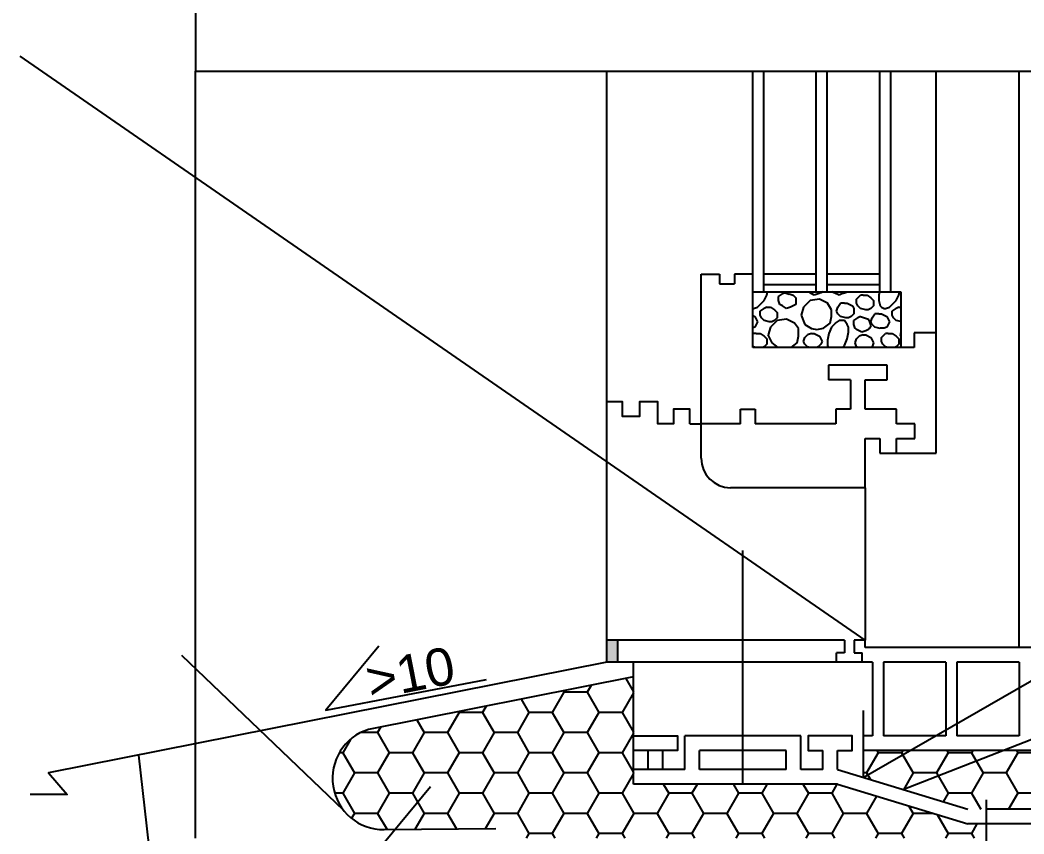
# Model space of a CAD drawing. Header units: millimetres. Extents: x -229914 to 856942, y -268655 to 87212.
# Drawn here: x 399859 to 406556, y -113067 to -107640 of the extents above; entities that cross this region are included whole.
import ezdxf

# ---------------------------------------------------------------- set-up
doc = ezdxf.new("R2010")
doc.units = ezdxf.units.MM
doc.styles.get("Standard").update_dxf_attribs({"font": 'arial.ttf'})

msp = doc.modelspace()

# ---------------------------------------------------------------- hatches: boundary and pattern name
at = {"lineweight": 25}
h = msp.add_hatch(dxfattribs=at)
h.set_pattern_fill('FILTBD', color=256, scale=8.624357, angle=540, style=0, pattern_type=2)
h.set_pattern_definition([(188.1301, (423468.1, -100826.76), (-5284.7631, -880.7933), [62.282, -6165.872]), (225, (423406.44, -100835.57), (-3e-13, -880.794), [62.282, -1183.35]), (251.5651, (423362.4, -100879.6), (0.001, -880.7937), [55.707, -2729.61]), (296.565, (423344.8, -100932.46), (880.795, -880.793), [59.085, -1910.43]), (321.3402, (423371.2, -100985.3), (3523.1758, -2642.3808), [56.398, -5583.434]), (345.9638, (423415.25, -101020.54), (880.7944, 0.0009), [36.316, -3595.29]), (11.3099, (423450.48, -101029.34), (3523.1762, 880.7918), [44.912, -4446.273]), (38.6598, (423494.52, -101020.54), (880.794, 880.794), [56.398, -5583.434]), (78.6901, (423538.56, -100985.3), (-0.0003, 880.7941), [44.912, -4446.273]), (90, (423547.4, -100941.3), (-880.794, 880.794), [52.848, -827.946]), (126.8699, (423547.37, -100888.42), (-880.7939, 880.7938), [44.04, -4359.93]), (153.435, (423520.94, -100853.2), (-880.794, 0.0004), [59.085, -1910.43]), (153.435, (422860.35, -100721.07), (-880.794, 0.0004), [59.085, -1910.43]), (120.9638, (422886.77, -100765.1), (-1761.59, 2642.3799), [51.36, -5084.508]), (90, (422886.8, -100809.14), (-880.794, 880.794), [44.04, -836.754]), (78.6901, (422877.96, -100853.18), (-0.0003, 880.7941), [44.912, -4446.273]), (38.6598, (422833.92, -100888.42), (880.794, 880.794), [56.398, -5583.434]), (11.3099, (422789.88, -100897.22), (3523.1762, 880.7918), [44.912, -4446.273]), (188.1301, (422807.5, -100694.64), (-5284.7631, -880.7933), [62.282, -6165.872]), (345.9638, (422754.65, -100888.42), (880.7944, 0.0009), [36.316, -3595.29]), (329.0362, (422710.61, -100861.99), (1761.5876, -880.7951), [51.36, -5084.508]), (293.1986, (422684.19, -100800.34), (880.7937, -1761.5875), [67.08, -6640.847]), (251.5651, (422701.8, -100747.5), (0.001, -880.7937), [55.707, -2729.61]), (225, (422745.84, -100703.45), (-3e-13, -880.794), [62.282, -1183.35]), (153.435, (423168.62, -100465.63), (-880.794, 0.0004), [59.085, -1910.43]), (126.8699, (423195.05, -100500.87), (-880.7939, 880.7938), [44.04, -4359.93]), (90, (423195.05, -100544.9), (-880.794, 880.794), [44.04, -836.754]), (68.1986, (423177.43, -100588.95), (880.7938, 2642.3819), [47.433, -4695.788]), (45, (423142.2, -100624.2), (4e-13, 880.794), [49.826, -1195.805]), (21.8014, (423098.16, -100641.8), (1761.588, 880.7933), [47.433, -4695.788]), (188.1301, (423115.78, -100439.21), (-5284.7631, -880.7933), [62.282, -6165.872]), (348.6901, (423054.12, -100632.99), (880.7941, 0.0003), [44.912, -4446.273]), (315, (423018.9, -100597.75), (880.794, -3e-13), [49.826, -1195.805]), (296.565, (422992.47, -100544.9), (880.795, -880.793), [59.085, -1910.43]), (260.5377, (423001.27, -100492.06), (0.0003, -880.794), [53.577, -5304.084]), (219.8056, (423054.12, -100448.02), (-880.7936, -880.7946), [68.792, -6810.428]), (153.435, (423274.3, -100245.44), (-880.794, 0.0004), [59.085, -1910.43]), (126.8699, (423300.74, -100280.67), (-880.7939, 880.7938), [44.04, -4359.93]), (90, (423300.7, -100333.5), (-880.794, 880.794), [52.848, -827.946]), (78.6901, (423291.94, -100377.56), (-0.0003, 880.7941), [44.912, -4446.273]), (38.6598, (423247.9, -100412.79), (880.794, 880.794), [56.398, -5583.434]), (11.3099, (423203.86, -100421.6), (3523.1762, 880.7918), [44.912, -4446.273]), (188.1301, (423221.47, -100219.01), (-5284.7631, -880.7933), [62.282, -6165.872]), (345.9638, (423168.62, -100412.79), (880.7944, 0.0009), [36.316, -3595.29]), (321.3402, (423124.58, -100377.56), (3523.1758, -2642.3808), [56.398, -5583.434]), (288.4349, (423106.97, -100324.7), (880.7925, -1761.588), [55.707, -2729.61]), (260.5377, (423115.78, -100271.86), (0.0003, -880.794), [53.577, -5304.084]), (225, (423159.8, -100227.8), (-3e-13, -880.794), [62.282, -1183.35]), (225, (423336, -100994.1), (-3e-13, -880.794), [24.912, -1220.718]), (206.565, (423318.36, -101011.73), (-880.793, -880.795), [19.695, -1949.82]), (180, (423300.7, -101020.5), (-880.794, -880.794), [26.424, -854.37]), (161.5651, (423274.32, -101020.54), (-880.7937, -0.001), [27.853, -2757.462]), (135, (423247.9, -101011.7), (-880.794, 5e-13), [24.912, -1220.718]), (116.565, (423230.28, -100994.1), (-880.795, 880.793), [19.695, -1949.82]), (90, (423221.5, -100976.5), (-880.794, 880.794), [26.424, -854.37]), (45, (423221.5, -100950.1), (4e-13, 880.794), [37.37, -1208.26]), (360, (423265.5, -100923.65), (880.794, 880.794), [26.424, -854.37]), (326.3099, (423291.94, -100923.65), (1761.5874, -880.795), [31.758, -3143.99]), (315, (423318.36, -100941.26), (880.794, -3e-13), [24.912, -1220.718]), (270, (423336, -100958.9), (880.794, -880.794), [17.616, -863.178]), (270, (423336, -100976.5), (880.794, -880.794), [17.616, -863.178]), (180, (423265.5, -100923.65), (-880.794, -880.794), [17.616, -863.178]), (198.4349, (422710.6, -100448.02), (-1761.588, -880.7925), [27.853, -2757.462]), (296.565, (422763.46, -100465.63), (880.795, -880.793), [19.695, -1949.82]), (341.5651, (422737.04, -100456.83), (880.7937, 0.001), [27.853, -2757.462]), (341.5651, (422710.6, -100448.02), (880.7937, 0.001), [27.853, -2757.462]), (45, (422675.4, -100465.63), (4e-13, 880.794), [12.456, -1233.174]), (135, (422684.2, -100536.1), (-880.794, 5e-13), [12.456, -1233.174]), (153.435, (422719.4, -100553.7), (-880.794, 0.0004), [39.39, -1930.125]), (198.4349, (422745.84, -100544.9), (-1761.588, -880.7925), [27.853, -2757.462]), (206.565, (422763.46, -100536.1), (-880.793, -880.795), [19.695, -1949.82]), (225, (422772.27, -100527.3), (-3e-13, -880.794), [12.456, -1233.174]), (243.435, (422781.07, -100509.67), (-0.0004, -880.794), [19.695, -1949.82]), (288.4349, (422772.27, -100483.25), (880.7925, -1761.588), [27.853, -2757.462]), (296.565, (423159.8, -100967.7), (880.795, -880.793), [19.695, -1949.82]), (251.5651, (423168.62, -100985.3), (0.001, -880.7937), [27.853, -2757.462]), (225, (423159.8, -101011.7), (-3e-13, -880.794), [12.456, -1233.174]), (198.4349, (423151, -101020.54), (-1761.588, -880.7925), [27.853, -2757.462]), (206.565, (423124.6, -101029.34), (-880.793, -880.795), [19.695, -1949.82]), (153.435, (423106.97, -101038.15), (-880.794, 0.0004), [39.39, -1930.125]), (153.435, (423071.74, -101020.54), (-880.794, 0.0004), [19.695, -1949.82]), (108.4349, (423054.12, -101011.73), (-880.7925, 1761.588), [27.853, -2757.462]), (71.5651, (423045.3, -100985.3), (-0.001, 880.7937), [27.853, -2757.462]), (45, (423054.1, -100958.9), (4e-13, 880.794), [24.912, -1220.718]), (360, (423098.2, -100932.46), (880.794, 880.794), [17.616, -863.178]), (333.435, (423115.78, -100932.46), (880.794, -0.0004), [39.39, -1930.125]), (296.565, (423151, -100950.07), (880.795, -880.793), [19.695, -1949.82]), (198.4349, (423098.16, -100932.46), (-1761.588, -880.7925), [27.853, -2757.462]), (288.4349, (423142.2, -100844.38), (880.7925, -1761.588), [27.853, -2757.462]), (243.435, (423151, -100870.8), (-0.0004, -880.794), [19.695, -1949.82]), (225, (423142.2, -100888.4), (-3e-13, -880.794), [12.456, -1233.174]), (206.565, (423133.4, -100897.22), (-880.793, -880.795), [19.695, -1949.82]), (198.4349, (423115.78, -100906.03), (-1761.588, -880.7925), [27.853, -2757.462]), (153.435, (423089.35, -100914.84), (-880.794, 0.0004), [39.39, -1930.125]), (135, (423054.1, -100897.2), (-880.794, 5e-13), [12.456, -1233.174]), (108.4349, (423045.3, -100888.42), (-880.7925, 1761.588), [27.853, -2757.462]), (90, (423036.5, -100862), (-880.794, 880.794), [26.424, -854.37]), (33.6901, (423036.5, -100835.57), (880.793, 880.794), [31.758, -3143.99]), (341.5651, (423080.54, -100809.14), (880.7937, 0.001), [27.853, -2757.462]), (341.5651, (423106.97, -100817.95), (880.7937, 0.001), [27.853, -2757.462]), (296.565, (423133.4, -100826.76), (880.795, -880.793), [19.695, -1949.82]), (206.565, (423080.54, -100809.14), (-880.793, -880.795), [19.695, -1949.82]), (270, (423036.5, -100756.3), (880.794, -880.794), [17.616, -863.178]), (270, (423036.5, -100773.9), (880.794, -880.794), [17.616, -863.178]), (225, (423036.5, -100791.5), (-3e-13, -880.794), [24.912, -1220.718]), (206.565, (423018.9, -100809.14), (-880.793, -880.795), [19.695, -1949.82]), (180, (423001.3, -100817.95), (-880.794, -880.794), [17.616, -863.178]), (165.9638, (422983.66, -100817.95), (-880.7944, -0.0009), [36.316, -3595.29]), (135, (422948.4, -100809.14), (-880.794, 5e-13), [24.912, -1220.718]), (116.565, (422930.8, -100791.53), (-880.795, 880.793), [19.695, -1949.82]), (71.5651, (422922, -100773.9), (-0.001, 880.7937), [27.853, -2757.462]), (56.3099, (422930.8, -100747.5), (880.795, 1761.5874), [31.758, -3143.99]), (360, (422974.85, -100721.1), (880.794, 880.794), [17.616, -863.178]), (333.435, (422992.47, -100721.07), (880.794, -0.0004), [39.39, -1930.125]), (296.565, (423027.7, -100738.7), (880.795, -880.793), [19.695, -1949.82]), (180, (422974.85, -100721.1), (-880.794, -880.794), [26.424, -854.37]), (288.4349, (422992.47, -100597.75), (880.7925, -1761.588), [27.853, -2757.462]), (243.435, (423001.27, -100624.18), (-0.0004, -880.794), [19.695, -1949.82]), (225, (422992.47, -100641.8), (-3e-13, -880.794), [12.456, -1233.174]), (198.4349, (422983.66, -100650.6), (-1761.588, -880.7925), [27.853, -2757.462]), (206.565, (422957.23, -100659.4), (-880.793, -880.795), [19.695, -1949.82]), (153.435, (422939.6, -100668.2), (-880.794, 0.0004), [39.39, -1930.125]), (153.435, (422904.4, -100650.6), (-880.794, 0.0004), [19.695, -1949.82]), (116.565, (422886.77, -100641.8), (-880.795, 880.793), [19.695, -1949.82]), (75.9638, (422877.96, -100624.18), (-0.0009, 880.7944), [36.316, -3595.29]), (45, (422886.8, -100588.95), (4e-13, 880.794), [24.912, -1220.718]), (333.435, (422930.8, -100562.52), (880.794, -0.0004), [19.695, -1949.82]), (345.9638, (422948.43, -100571.33), (880.7944, 0.0009), [36.316, -3595.29]), (296.565, (422983.66, -100580.14), (880.795, -880.793), [19.695, -1949.82]), (198.4349, (422930.8, -100562.52), (-1761.588, -880.7925), [27.853, -2757.462]), (270, (422833.9, -100597.75), (880.794, -880.794), [26.424, -854.37]), (270, (422833.9, -100624.2), (880.794, -880.794), [17.616, -863.178]), (206.565, (422833.92, -100641.8), (-880.793, -880.795), [19.695, -1949.82]), (206.565, (422816.3, -100650.6), (-880.793, -880.795), [19.695, -1949.82]), (198.4349, (422798.7, -100659.4), (-1761.588, -880.7925), [27.853, -2757.462]), (146.3099, (422772.27, -100668.22), (-1761.5874, 880.795), [31.758, -3143.99]), (153.435, (422745.84, -100650.6), (-880.794, 0.0004), [19.695, -1949.82]), (116.565, (422728.23, -100641.8), (-880.795, 880.793), [19.695, -1949.82]), (90, (422719.4, -100624.2), (-880.794, 880.794), [35.23, -845.562]), (33.6901, (422719.42, -100588.95), (880.793, 880.794), [31.758, -3143.99]), (341.5651, (422763.46, -100562.52), (880.7937, 0.001), [27.853, -2757.462]), (341.5651, (422789.88, -100571.33), (880.7937, 0.001), [27.853, -2757.462]), (315, (422816.3, -100580.14), (880.794, -3e-13), [24.912, -1220.718]), (206.565, (422763.46, -100562.52), (-880.793, -880.795), [19.695, -1949.82]), (296.565, (422816.3, -100958.88), (880.795, -880.793), [19.695, -1949.82]), (243.435, (422825.1, -100976.5), (-0.0004, -880.794), [19.695, -1949.82]), (225, (422816.3, -100994.1), (-3e-13, -880.794), [24.912, -1220.718]), (206.565, (422798.7, -101011.73), (-880.793, -880.795), [19.695, -1949.82]), (180, (422781.1, -101020.5), (-880.794, -880.794), [17.616, -863.178]), (165.9638, (422763.46, -101020.54), (-880.7944, -0.0009), [36.316, -3595.29]), (135, (422728.2, -101011.7), (-880.794, 5e-13), [24.912, -1220.718]), (116.565, (422710.6, -100994.1), (-880.795, 880.793), [19.695, -1949.82]), (71.5651, (422701.8, -100976.5), (-0.001, 880.7937), [27.853, -2757.462]), (45, (422710.6, -100950.1), (4e-13, 880.794), [24.912, -1220.718]), (360, (422754.65, -100923.65), (880.794, 880.794), [17.616, -863.178]), (333.435, (422772.27, -100923.65), (880.794, -0.0004), [39.39, -1930.125]), (296.565, (422807.5, -100941.26), (880.795, -880.793), [19.695, -1949.82]), (198.4349, (422754.65, -100923.65), (-1761.588, -880.7925), [27.853, -2757.462]), (296.565, (423265.5, -100826.76), (880.795, -880.793), [19.695, -1949.82]), (243.435, (423274.3, -100844.38), (-0.0004, -880.794), [19.695, -1949.82]), (243.435, (423265.5, -100862), (-0.0004, -880.794), [19.695, -1949.82]), (206.565, (423256.7, -100879.6), (-880.793, -880.795), [19.695, -1949.82]), (180, (423239.1, -100888.4), (-880.794, -880.794), [26.424, -854.37]), (165.9638, (423212.66, -100888.42), (-880.7944, -0.0009), [36.316, -3595.29]), (135, (423177.43, -100879.6), (-880.794, 5e-13), [24.912, -1220.718]), (116.565, (423159.8, -100862), (-880.795, 880.793), [19.695, -1949.82]), (71.5651, (423151, -100844.38), (-0.001, 880.7937), [27.853, -2757.462]), (56.3099, (423159.82, -100817.95), (880.795, 1761.5874), [31.758, -3143.99]), (360, (423203.86, -100791.5), (880.794, 880.794), [17.616, -863.178]), (333.435, (423221.47, -100791.53), (880.794, -0.0004), [39.39, -1930.125]), (296.565, (423256.7, -100809.14), (880.795, -880.793), [19.695, -1949.82]), (180, (423203.86, -100791.5), (-880.794, -880.794), [26.424, -854.37]), (270, (423168.6, -100703.45), (880.794, -880.794), [17.616, -863.178]), (270, (423168.6, -100721.1), (880.794, -880.794), [17.616, -863.178]), (225, (423168.6, -100738.7), (-3e-13, -880.794), [24.912, -1220.718]), (206.565, (423151, -100756.3), (-880.793, -880.795), [19.695, -1949.82]), (180, (423133.4, -100765.1), (-880.794, -880.794), [17.616, -863.178]), (165.9638, (423115.78, -100765.1), (-880.7944, -0.0009), [36.316, -3595.29]), (135, (423080.54, -100756.3), (-880.794, 5e-13), [24.912, -1220.718]), (116.565, (423062.93, -100738.7), (-880.795, 880.793), [19.695, -1949.82]), (90, (423054.1, -100721.1), (-880.794, 880.794), [26.424, -854.37]), (45, (423054.1, -100694.64), (4e-13, 880.794), [37.37, -1208.26]), (360, (423098.2, -100668.2), (880.794, 880.794), [26.424, -854.37]), (326.3099, (423124.58, -100668.22), (1761.5874, -880.795), [31.758, -3143.99]), (315, (423151, -100685.83), (880.794, -3e-13), [24.912, -1220.718]), (180, (423098.2, -100668.2), (-880.794, -880.794), [17.616, -863.178]), (270, (423406.4, -100782.7), (880.794, -880.794), [17.616, -863.178]), (270, (423406.4, -100800.3), (880.794, -880.794), [17.616, -863.178]), (225, (423406.44, -100817.95), (-3e-13, -880.794), [24.912, -1220.718]), (206.565, (423388.82, -100835.57), (-880.793, -880.795), [19.695, -1949.82]), (180, (423371.2, -100844.4), (-880.794, -880.794), [17.616, -863.178]), (165.9638, (423353.6, -100844.38), (-880.7944, -0.0009), [36.316, -3595.29]), (135, (423318.36, -100835.57), (-880.794, 5e-13), [24.912, -1220.718]), (116.565, (423300.74, -100817.95), (-880.795, 880.793), [19.695, -1949.82]), (90, (423291.9, -100800.3), (-880.794, 880.794), [26.424, -854.37]), (33.6901, (423291.94, -100773.91), (880.793, 880.794), [31.758, -3143.99]), (360, (423336, -100747.5), (880.794, 880.794), [26.424, -854.37]), (326.3099, (423362.4, -100747.5), (1761.5874, -880.795), [31.758, -3143.99]), (315, (423388.8, -100765.1), (880.794, -3e-13), [24.912, -1220.718]), (206.565, (423335.98, -100747.5), (-880.793, -880.795), [19.695, -1949.82]), (270, (423529.75, -100685.8), (880.794, -880.794), [26.424, -854.37]), (270, (423529.75, -100712.3), (880.794, -880.794), [17.616, -863.178]), (206.565, (423529.75, -100729.87), (-880.793, -880.795), [19.695, -1949.82]), (206.565, (423512.13, -100738.7), (-880.793, -880.795), [19.695, -1949.82]), (198.4349, (423494.52, -100747.5), (-1761.588, -880.7925), [27.853, -2757.462]), (146.3099, (423468.1, -100756.3), (-1761.5874, 880.795), [31.758, -3143.99]), (153.435, (423441.67, -100738.7), (-880.794, 0.0004), [19.695, -1949.82]), (108.4349, (423424.05, -100729.87), (-880.7925, 1761.588), [27.853, -2757.462]), (90, (423415.25, -100703.45), (-880.794, 880.794), [26.424, -854.37]), (33.6901, (423415.25, -100677.03), (880.793, 880.794), [31.758, -3143.99]), (341.5651, (423459.3, -100650.6), (880.7937, 0.001), [27.853, -2757.462]), (341.5651, (423485.7, -100659.4), (880.7937, 0.001), [27.853, -2757.462]), (315, (423512.13, -100668.2), (880.794, -3e-13), [24.912, -1220.718]), (206.565, (423459.3, -100650.6), (-880.793, -880.795), [19.695, -1949.82]), (270, (423503.3, -100562.5), (880.794, -880.794), [17.616, -863.178]), (270, (423503.3, -100580.1), (880.794, -880.794), [17.616, -863.178]), (225, (423503.3, -100597.75), (-3e-13, -880.794), [24.912, -1220.718]), (206.565, (423485.7, -100615.37), (-880.793, -880.795), [19.695, -1949.82]), (180, (423468.1, -100624.2), (-880.794, -880.794), [17.616, -863.178]), (165.9638, (423450.48, -100624.18), (-880.7944, -0.0009), [36.316, -3595.29]), (135, (423415.25, -100615.4), (-880.794, 5e-13), [24.912, -1220.718]), (116.565, (423397.63, -100597.75), (-880.795, 880.793), [19.695, -1949.82]), (90, (423388.8, -100580.1), (-880.794, 880.794), [35.23, -845.562]), (33.6901, (423388.82, -100544.9), (880.793, 880.794), [31.758, -3143.99]), (360, (423432.9, -100527.3), (880.794, 880.794), [26.424, -854.37]), (326.3099, (423459.29, -100527.3), (1761.5874, -880.795), [31.758, -3143.99]), (315, (423485.7, -100544.9), (880.794, -3e-13), [24.912, -1220.718]), (180, (423432.9, -100527.3), (-880.794, -880.794), [17.616, -863.178]), (270, (423529.75, -100439.2), (880.794, -880.794), [17.616, -863.178]), (270, (423529.75, -100456.8), (880.794, -880.794), [17.616, -863.178]), (225, (423529.75, -100474.44), (-3e-13, -880.794), [24.912, -1220.718]), (206.565, (423512.13, -100492.06), (-880.793, -880.795), [19.695, -1949.82]), (180, (423494.5, -100500.9), (-880.794, -880.794), [17.616, -863.178]), (165.9638, (423476.9, -100500.87), (-880.7944, -0.0009), [36.316, -3595.29]), (135, (423441.7, -100492.06), (-880.794, 5e-13), [24.912, -1220.718]), (116.565, (423424.05, -100474.44), (-880.795, 880.793), [19.695, -1949.82]), (90, (423415.25, -100456.8), (-880.794, 880.794), [26.424, -854.37]), (45, (423415.25, -100430.4), (4e-13, 880.794), [37.37, -1208.26]), (360, (423459.3, -100404), (880.794, 880.794), [26.424, -854.37]), (326.3099, (423485.7, -100403.98), (1761.5874, -880.795), [31.758, -3143.99]), (315, (423512.13, -100421.6), (880.794, -3e-13), [24.912, -1220.718]), (180, (423459.3, -100404), (-880.794, -880.794), [17.616, -863.178]), (296.565, (423380, -100430.4), (880.795, -880.793), [19.695, -1949.82]), (243.435, (423388.82, -100448), (-0.0004, -880.794), [19.695, -1949.82]), (243.435, (423380, -100465.63), (-0.0004, -880.794), [19.695, -1949.82]), (206.565, (423371.2, -100483.25), (-880.793, -880.795), [19.695, -1949.82]), (180, (423353.6, -100492.1), (-880.794, -880.794), [26.424, -854.37]), (165.9638, (423327.17, -100492.06), (-880.7944, -0.0009), [36.316, -3595.29]), (116.565, (423291.94, -100483.25), (-880.795, 880.793), [19.695, -1949.82]), (116.565, (423283.13, -100465.63), (-880.795, 880.793), [19.695, -1949.82]), (90, (423274.3, -100448), (-880.794, 880.794), [26.424, -854.37]), (45, (423274.3, -100421.6), (4e-13, 880.794), [37.37, -1208.26]), (360, (423318.4, -100395.2), (880.794, 880.794), [26.424, -854.37]), (326.3099, (423344.78, -100395.17), (1761.5874, -880.795), [31.758, -3143.99]), (296.565, (423371.2, -100412.8), (880.795, -880.793), [19.695, -1949.82]), (180, (423318.4, -100395.2), (-880.794, -880.794), [17.616, -863.178]), (296.565, (423388.82, -100210.2), (880.795, -880.793), [19.695, -1949.82]), (243.435, (423397.63, -100227.82), (-0.0004, -880.794), [19.695, -1949.82]), (243.435, (423388.82, -100245.44), (-0.0004, -880.794), [19.695, -1949.82]), (206.565, (423380, -100263.05), (-880.793, -880.795), [19.695, -1949.82]), (180, (423362.4, -100271.9), (-880.794, -880.794), [26.424, -854.37]), (165.9638, (423335.98, -100271.86), (-880.7944, -0.0009), [36.316, -3595.29]), (135, (423300.74, -100263.05), (-880.794, 5e-13), [24.912, -1220.718]), (116.565, (423283.13, -100245.44), (-880.795, 880.793), [19.695, -1949.82]), (71.5651, (423274.32, -100227.82), (-0.001, 880.7937), [27.853, -2757.462]), (45, (423283.1, -100201.4), (4e-13, 880.794), [24.912, -1220.718]), (360, (423327.2, -100175), (880.794, 880.794), [17.616, -863.178]), (333.435, (423344.8, -100174.97), (880.794, -0.0004), [39.39, -1930.125]), (296.565, (423380, -100192.6), (880.795, -880.793), [19.695, -1949.82]), (198.4349, (423327.17, -100174.97), (-1761.588, -880.7925), [27.853, -2757.462]), (296.565, (423098.16, -100210.2), (880.795, -880.793), [19.695, -1949.82]), (243.435, (423106.97, -100227.82), (-0.0004, -880.794), [19.695, -1949.82]), (243.435, (423098.16, -100245.44), (-0.0004, -880.794), [19.695, -1949.82]), (206.565, (423089.35, -100263.05), (-880.793, -880.795), [19.695, -1949.82]), (180, (423071.7, -100271.9), (-880.794, -880.794), [26.424, -854.37]), (165.9638, (423045.31, -100271.86), (-880.7944, -0.0009), [36.316, -3595.29]), (116.565, (423010.1, -100263.05), (-880.795, 880.793), [19.695, -1949.82]), (116.565, (423001.27, -100245.44), (-880.795, 880.793), [19.695, -1949.82]), (90, (422992.5, -100227.8), (-880.794, 880.794), [26.424, -854.37]), (33.6901, (422992.47, -100201.4), (880.793, 880.794), [31.758, -3143.99]), (360, (423036.5, -100175), (880.794, 880.794), [26.424, -854.37]), (326.3099, (423062.93, -100174.97), (1761.5874, -880.795), [31.758, -3143.99]), (296.565, (423089.35, -100192.6), (880.795, -880.793), [19.695, -1949.82]), (206.565, (423036.5, -100174.97), (-880.793, -880.795), [19.695, -1949.82]), (270, (423098.2, -100359.9), (880.794, -880.794), [17.616, -863.178]), (270, (423098.2, -100377.56), (880.794, -880.794), [17.616, -863.178]), (225, (423098.16, -100395.2), (-3e-13, -880.794), [24.912, -1220.718]), (206.565, (423080.54, -100412.8), (-880.793, -880.795), [19.695, -1949.82]), (180, (423062.9, -100421.6), (-880.794, -880.794), [26.424, -854.37]), (161.5651, (423036.5, -100421.6), (-880.7937, -0.001), [27.853, -2757.462]), (135, (423010.1, -100412.8), (-880.794, 5e-13), [24.912, -1220.718]), (116.565, (422992.47, -100395.17), (-880.795, 880.793), [19.695, -1949.82]), (90, (422983.7, -100377.56), (-880.794, 880.794), [35.23, -845.562]), (33.6901, (422983.66, -100342.32), (880.793, 880.794), [31.758, -3143.99]), (360, (423027.7, -100324.7), (880.794, 880.794), [26.424, -854.37]), (326.3099, (423054.12, -100324.7), (1761.5874, -880.795), [31.758, -3143.99]), (315, (423080.54, -100342.3), (880.794, -3e-13), [24.912, -1220.718]), (180, (423027.7, -100324.7), (-880.794, -880.794), [17.616, -863.178]), (288.4349, (422948.43, -100236.63), (880.7925, -1761.588), [27.853, -2757.462]), (243.435, (422957.23, -100263.05), (-0.0004, -880.794), [19.695, -1949.82]), (225, (422948.4, -100280.67), (-3e-13, -880.794), [12.456, -1233.174]), (206.565, (422939.6, -100289.48), (-880.793, -880.795), [19.695, -1949.82]), (198.4349, (422922, -100298.28), (-1761.588, -880.7925), [27.853, -2757.462]), (153.435, (422895.58, -100307.1), (-880.794, 0.0004), [39.39, -1930.125]), (153.435, (422860.35, -100289.48), (-880.794, 0.0004), [19.695, -1949.82]), (116.565, (422842.73, -100280.67), (-880.795, 880.793), [19.695, -1949.82]), (75.9638, (422833.92, -100263.05), (-0.0009, 880.7944), [36.316, -3595.29]), (45, (422842.7, -100227.8), (4e-13, 880.794), [24.912, -1220.718]), (333.435, (422886.77, -100201.4), (880.794, -0.0004), [19.695, -1949.82]), (345.9638, (422904.39, -100210.2), (880.7944, 0.0009), [36.316, -3595.29]), (296.565, (422939.6, -100219), (880.795, -880.793), [19.695, -1949.82]), (198.4349, (422886.77, -100201.4), (-1761.588, -880.7925), [27.853, -2757.462]), (296.565, (422816.3, -100210.2), (880.795, -880.793), [19.695, -1949.82]), (243.435, (422825.1, -100227.82), (-0.0004, -880.794), [19.695, -1949.82]), (243.435, (422816.3, -100245.44), (-0.0004, -880.794), [19.695, -1949.82]), (206.565, (422807.5, -100263.05), (-880.793, -880.795), [19.695, -1949.82]), (180, (422789.9, -100271.9), (-880.794, -880.794), [26.424, -854.37]), (165.9638, (422763.46, -100271.86), (-880.7944, -0.0009), [36.316, -3595.29]), (116.565, (422728.23, -100263.05), (-880.795, 880.793), [19.695, -1949.82]), (116.565, (422719.4, -100245.44), (-880.795, 880.793), [19.695, -1949.82]), (90, (422710.6, -100227.8), (-880.794, 880.794), [26.424, -854.37]), (33.6901, (422710.6, -100201.4), (880.793, 880.794), [31.758, -3143.99]), (360, (422754.65, -100175), (880.794, 880.794), [26.424, -854.37]), (326.3099, (422781.07, -100174.97), (1761.5874, -880.795), [31.758, -3143.99]), (296.565, (422807.5, -100192.6), (880.795, -880.793), [19.695, -1949.82]), (206.565, (422754.65, -100174.97), (-880.793, -880.795), [19.695, -1949.82]), (296.565, (422798.7, -100359.94), (880.795, -880.793), [19.695, -1949.82]), (243.435, (422807.5, -100377.56), (-0.0004, -880.794), [19.695, -1949.82]), (243.435, (422798.7, -100395.17), (-0.0004, -880.794), [19.695, -1949.82]), (206.565, (422789.9, -100412.8), (-880.793, -880.795), [19.695, -1949.82]), (180, (422772.3, -100421.6), (-880.794, -880.794), [26.424, -854.37]), (165.9638, (422745.84, -100421.6), (-880.7944, -0.0009), [36.316, -3595.29]), (116.565, (422710.6, -100412.8), (-880.795, 880.793), [19.695, -1949.82]), (116.565, (422701.8, -100395.17), (-880.795, 880.793), [19.695, -1949.82]), (90, (422693, -100377.56), (-880.794, 880.794), [35.23, -845.562]), (33.6901, (422693, -100342.32), (880.793, 880.794), [31.758, -3143.99]), (360, (422737, -100324.7), (880.794, 880.794), [26.424, -854.37]), (326.3099, (422763.46, -100324.7), (1761.5874, -880.795), [31.758, -3143.99]), (296.565, (422789.9, -100342.32), (880.795, -880.793), [19.695, -1949.82]), (180, (422737, -100324.7), (-880.794, -880.794), [17.616, -863.178]), (180, (423556.2, -100527.3), (-880.794, -880.794), [0, -880.794]), (108.4349, (423556.17, -100527.3), (-880.7925, 1761.588), [27.853, -2757.462]), (90, (423547.4, -100500.9), (-880.794, 880.794), [26.424, -854.37]), (45, (423547.37, -100474.44), (4e-13, 880.794), [12.456, -1233.174]), (360, (423239.1, -100756.3), (880.794, 880.794), [8.808, -871.986]), (18.4349, (423247.9, -100756.3), (1761.588, 880.7925), [27.853, -2757.462]), (45, (423274.3, -100747.5), (4e-13, 880.794), [62.282, -1183.35]), (63.435, (423318.36, -100703.45), (0.0004, 880.794), [39.39, -1930.125]), (78.6901, (423335.98, -100668.22), (-0.0003, 880.7941), [44.912, -4446.273]), (90, (423344.8, -100624.2), (-880.794, 880.794), [44.04, -836.754]), (116.565, (423344.8, -100580.14), (-880.795, 880.793), [19.695, -1949.82]), (135, (423336, -100562.5), (-880.794, 5e-13), [24.912, -1220.718]), (135, (423318.36, -100544.9), (-880.794, 5e-13), [12.456, -1233.174]), (180, (423309.55, -100536.1), (-880.794, -880.794), [26.424, -854.37]), (213.6901, (423283.13, -100536.1), (-880.793, -880.794), [31.758, -3143.99]), (233.1301, (423256.7, -100553.71), (-1761.5879, -2642.3816), [44.04, -4359.93]), (243.435, (423230.28, -100588.95), (-0.0004, -880.794), [39.39, -1930.125]), (258.6901, (423212.66, -100624.18), (0.0003, -880.7941), [44.912, -4446.273]), (270, (423203.86, -100668.2), (880.794, -880.794), [35.23, -845.562]), (284.0362, (423203.86, -100703.45), (880.7922, -2642.3821), [36.316, -3595.29]), (315, (423212.66, -100738.7), (880.794, -3e-13), [12.456, -1233.174]), (333.435, (423221.47, -100747.5), (880.794, -0.0004), [19.695, -1949.82]), (360, (422842.7, -100553.7), (880.794, 880.794), [17.616, -863.178]), (18.4349, (422860.35, -100553.71), (1761.588, 880.7925), [27.853, -2757.462]), (51.3402, (422886.77, -100544.9), (2642.3808, 3523.1758), [56.398, -5583.434]), (63.435, (422922, -100500.87), (0.0004, 880.794), [39.39, -1930.125]), (78.6901, (422939.62, -100465.63), (-0.0003, 880.7941), [44.912, -4446.273]), (90, (422948.4, -100421.6), (-880.794, 880.794), [44.04, -836.754]), (90, (422948.4, -100377.56), (-880.794, 880.794), [17.616, -863.178]), (135, (422948.4, -100359.94), (-880.794, 5e-13), [24.912, -1220.718]), (153.435, (422930.8, -100342.32), (-880.794, 0.0004), [19.695, -1949.82]), (180, (422913.2, -100333.5), (-880.794, -880.794), [26.424, -854.37]), (213.6901, (422886.77, -100333.52), (-880.793, -880.794), [31.758, -3143.99]), (233.1301, (422860.35, -100351.13), (-1761.5879, -2642.3816), [44.04, -4359.93]), (243.435, (422833.92, -100386.36), (-0.0004, -880.794), [39.39, -1930.125]), (258.6901, (422816.3, -100421.6), (0.0003, -880.7941), [44.912, -4446.273]), (270, (422807.5, -100465.6), (880.794, -880.794), [35.23, -845.562]), (296.565, (422807.5, -100500.87), (880.795, -880.793), [39.39, -1930.125]), (315, (422825.1, -100536.1), (880.794, -3e-13), [12.456, -1233.174]), (315, (422833.9, -100544.9), (880.794, -3e-13), [12.456, -1233.174]), (45, (422939.6, -101038.15), (4e-13, 880.794), [49.826, -1195.805]), (68.1986, (422974.85, -101002.92), (880.7938, 2642.3819), [47.433, -4695.788]), (78.6901, (422992.47, -100958.88), (-0.0003, 880.7941), [44.912, -4446.273]), (90, (423001.3, -100914.8), (-880.794, 880.794), [35.23, -845.562]), (116.565, (423001.27, -100879.6), (-880.795, 880.793), [19.695, -1949.82]), (123.6901, (422992.47, -100862), (-880.794, 880.793), [31.758, -3143.99]), (180, (422974.85, -100835.6), (-880.794, -880.794), [8.808, -871.986]), (180, (422966, -100835.6), (-880.794, -880.794), [26.424, -854.37]), (213.6901, (422939.62, -100835.57), (-880.793, -880.794), [31.758, -3143.99]), (225, (422913.2, -100853.2), (-3e-13, -880.794), [37.37, -1208.26]), (248.1986, (422886.77, -100879.6), (-880.7938, -2642.3819), [47.433, -4695.788]), (258.6901, (422869.15, -100923.65), (0.0003, -880.7941), [44.912, -4446.273]), (270, (422860.35, -100967.7), (880.794, -880.794), [35.23, -845.562]), (288.4349, (422860.35, -101002.92), (880.7925, -1761.588), [27.853, -2757.462]), (315, (422869.15, -101029.34), (880.794, -3e-13), [12.456, -1233.174]), (315, (423371.2, -100368.75), (880.794, -3e-13), [12.456, -1233.174]), (341.5651, (423380.01, -100377.56), (880.7937, 0.001), [27.853, -2757.462]), (18.4349, (423406.44, -100386.36), (1761.588, 880.7925), [55.707, -2729.61]), (36.8699, (423459.29, -100368.75), (880.7938, 880.7939), [44.04, -4359.93]), (45, (423494.5, -100342.3), (4e-13, 880.794), [49.826, -1195.805]), (63.435, (423529.75, -100307.1), (0.0004, 880.794), [39.39, -1930.125]), (90, (423547.4, -100271.9), (-880.794, 880.794), [17.616, -863.178]), (90, (423547.4, -100254.24), (-880.794, 880.794), [26.424, -854.37]), (135, (423547.37, -100227.8), (-880.794, 5e-13), [12.456, -1233.174]), (135, (423538.56, -100219), (-880.794, 5e-13), [24.912, -1220.718]), (180, (423520.9, -100201.4), (-880.794, -880.794), [35.23, -845.562]), (206.565, (423485.7, -100201.4), (-880.793, -880.795), [39.39, -1930.125]), (216.8699, (423450.48, -100219.01), (-880.7938, -880.7939), [44.04, -4359.93]), (216.8699, (423415.25, -100245.44), (-880.7938, -880.7939), [44.04, -4359.93]), (243.435, (423380, -100271.86), (-0.0004, -880.794), [39.39, -1930.125]), (270, (423362.4, -100307.1), (880.794, -880.794), [35.23, -845.562]), (270, (423362.4, -100342.3), (880.794, -880.794), [17.616, -863.178]), (315, (423362.4, -100359.94), (880.794, -3e-13), [12.456, -1233.174]), (360, (422878, -100166.2), (880.794, 880.794), [17.616, -863.178]), (270, (422878, -100157.4), (880.794, -880.794), [8.808, -871.986]), (18.4349, (422904.39, -100174.97), (1761.588, 880.7925), [27.853, -2757.462]), (315, (422895.6, -100166.16), (880.794, -3e-13), [12.456, -1233.174]), (45, (422930.8, -100166.16), (4e-13, 880.794), [12.456, -1233.174])])
h.paths.add_polyline_path([(405735.16322, -109823.65004), (405735.16322, -109452.47788), (404747.80653, -109452.47788), (404747.81259, -109823.65004)])
h = msp.add_hatch(color=256, dxfattribs=at)
h.dxf.hatch_style = 1
h.paths.add_polyline_path([(403846.23943, -111776.19124), (403772.83994, -111776.19124), (403772.83994, -111922.99022), (403846.23943, -111922.99022)])
h = msp.add_hatch(dxfattribs=at)
h.set_pattern_fill('HONEY', color=256, scale=48.933, angle=540)
h.set_pattern_definition([(180, (170132.81, -122886.92), (-233.04341, -134.54768), [155.36228, -310.72455]), (300, (170132.81, -122886.92), (233.04341, -134.54768), [155.36228, -310.72455]), (240, (170132.81, -122886.92), (-5e-07, -269.09535), [-310.72455, 155.36228])])
h.paths.add_polyline_path([(406816.78697, -112510.18614), (405484.70284, -112510.18614), (405484.70284, -112691.05511), (405747.96555, -112770.98771), (406183.23071, -112903.1442), (406304.04464, -112903.1442), (406816.78697, -112903.1442)])
h.paths.add_polyline_path([(408284.53602, -112510.18614), (407828.14829, -112510.18614), (407828.14829, -113095.73333), (408284.53602, -113095.73333)])
edge = h.paths.add_edge_path()
edge.add_line((405312.7004, -112736.6972), (403950.96016, -112736.96098))
edge.add_line((403950.96016, -112736.96098), (403950.96016, -112638.83122))
edge.add_line((403950.96016, -112638.83122), (403950.96016, -112020.85621))
edge.add_line((403950.96016, -112020.85621), (402184.00039, -112370.52161))
edge.add_arc((402284.82912, -112697.18309), 341.86863, 107.153588707, 270.532235737)
edge.add_line((402288.00479, -113039.03697), (403032.55586, -113032.12044))
edge.add_line((403032.55586, -113032.12044), (403032.55586, -113095.73333))
edge.add_line((403032.55586, -113095.73333), (406304.04464, -113095.73333))
edge.add_line((406304.04464, -113095.73333), (406304.04464, -113001.01019))
edge.add_line((406304.04464, -113001.01019), (406183.23071, -113001.01019))
edge.add_line((406183.23071, -113001.01019), (405312.7004, -112736.6972))

# ---------------------------------------------------------------- linework, layer by layer
at = {"linetype": 'ByBlock', "lineweight": 25}
msp.add_line((401029.97927, -107287.2301), (401029.97927, -107980.54804), dxfattribs=at)
at = {"lineweight": 25}
for p, q in [((401029.97927, -113095.73333), (401029.97927, -107980.54804)), ((403772.83994, -111776.19124), (403772.83994, -107980.54804)), ((405643.28031, -109940.90693), (405251.81636, -109940.90693)), ((405251.81636, -109940.90693), (405251.81636, -110038.77292)), ((405643.28031, -110038.77292), (405643.28031, -109940.90693)), ((405398.61534, -110038.77292), (405251.81636, -110038.77292)), ((405398.61534, -110038.77292), (405398.61534, -110234.5049)), ((405496.48133, -110234.5049), (405496.48133, -110038.77292)), ((405496.48133, -110038.77292), (405643.28031, -110038.77292)), ((405398.61534, -110234.5049), (405300.74936, -110234.5049)), ((405300.74936, -110234.5049), (405300.74936, -110332.37088)), ((405706.8932, -110234.5049), (405496.48133, -110234.5049)), ((405706.8932, -110332.37088), (405706.8932, -110234.5049)), ((404665.62017, -110332.37088), (404403.11139, -110332.37088)), ((404403.11139, -110562.4287), (404403.11139, -110332.37088)), ((405300.74936, -110332.37088), (404763.48616, -110332.37088)), ((405829.22569, -110332.37088), (405706.8932, -110332.37088)), ((405829.22569, -110430.23687), (405829.22569, -110332.37088)), ((405496.48133, -110758.16067), (405496.48133, -110430.23687)), ((405496.48133, -110430.23687), (405594.34732, -110430.23687)), ((405594.34732, -110430.23687), (405594.34732, -110528.10286)), ((405706.8932, -110528.10286), (405706.8932, -110430.23687)), ((405706.8932, -110430.23687), (405829.22569, -110430.23687)), ((405594.34732, -110528.10286), (405706.8932, -110528.10286)), ((405496.48133, -110758.16067), (404598.84336, -110758.16067)), ((405359.46895, -111776.19124), (403772.83994, -111776.19124)), ((403772.83994, -111922.99022), (403772.83994, -111776.19124)), ((403846.23943, -111922.99022), (403846.23943, -111776.19124)), ((405359.46895, -111776.19124), (405359.46895, -111859.82373)), ((405496.48133, -111776.19124), (405423.08184, -111776.19124)), ((405423.08184, -111776.19124), (405423.66034, -111859.37733)), ((405496.48133, -111825.12423), (405496.48133, -111776.19124)), ((409674.73539, -111825.12423), (405496.48133, -111825.12423)), ((405305.96698, -111922.99022), (405305.96698, -111859.37733)), ((405358.89045, -111859.37733), (405305.96698, -111859.37733)), ((405423.66034, -111859.37733), (405476.58381, -111859.37733)), ((405476.58381, -111922.99022), (405476.58381, -111859.37733)), ((405545.41433, -111922.99022), (403772.83994, -111922.99022)), ((403950.96016, -112638.83122), (403950.96016, -111922.99022)), ((405545.41433, -111922.99022), (405545.41433, -112412.32016)), ((406034.74426, -111922.99022), (405618.81382, -111922.99022)), ((405618.81382, -111922.99022), (405618.81382, -112412.32016)), ((406034.74426, -111922.99022), (406034.74426, -112412.32016)), ((406524.0742, -111922.99022), (406108.14375, -111922.99022)), ((406108.14375, -111922.99022), (406108.14375, -112412.32016)), ((406524.0742, -111922.99022), (406524.0742, -112412.32016)), ((405484.70284, -112245.05677), (405484.70284, -112692.0244)), ((405068.03543, -112412.32016), (404293.49112, -112412.32016)), ((404293.49112, -112638.83122), (404293.49112, -112412.32016)), ((405068.03543, -112638.83122), (405068.03543, -112412.32016)), ((405545.41433, -112412.32016), (405484.70284, -112412.32016)), ((406034.74426, -112412.32016), (405618.81382, -112412.32016)), ((406524.0742, -112412.32016), (406108.14375, -112412.32016)), ((404048.82615, -112638.83122), (404048.82615, -112510.18614)), ((404146.69214, -112638.83122), (404146.69214, -112510.18614)), ((404970.16944, -112510.18614), (404391.35711, -112510.18614)), ((404391.35711, -112638.83122), (404391.35711, -112510.18614)), ((404970.16944, -112638.83122), (404970.16944, -112510.18614)), ((405214.83441, -112638.83122), (405214.83441, -112510.18614)), ((405312.7004, -112638.83122), (405312.7004, -112510.18614)), ((409440.68686, -112510.18614), (405484.70284, -112510.18614)), ((404293.49112, -112638.83122), (403950.96016, -112638.83122)), ((404970.16944, -112638.83122), (404391.35711, -112638.83122)), ((405214.83441, -112638.83122), (405068.03543, -112638.83122)), ((405312.7004, -112638.83122), (406183.23071, -112903.1442)), ((405312.7004, -112736.6972), (403950.96016, -112736.6972)), ((405312.7004, -112736.6972), (406183.23071, -113001.01019)), ((406304.04464, -112840.86425), (406304.04464, -113161.15612)), ((406710.08203, -112903.1442), (406304.04464, -112903.1442)), ((406710.08203, -113001.01019), (406183.23071, -113001.01019))]:
    msp.add_line(p, q, dxfattribs=at)
at = {"color": 0, "lineweight": 25}
for p, q in [((404747.80653, -109452.47788), (404747.80653, -107980.54804)), ((404821.20602, -109452.47788), (404821.20602, -107980.54804)), ((405171.2208, -109452.47788), (405171.2208, -107980.54804)), ((405244.62029, -109452.47788), (405244.62029, -107980.54804)), ((405594.63508, -109452.47788), (405594.63508, -107980.54804)), ((405668.03457, -109452.47788), (405668.03457, -107980.54804)), ((405971.13137, -110528.10286), (405971.13137, -107980.54804)), ((406524.0742, -111825.12423), (406524.0742, -107980.54804)), ((404403.11139, -110332.37088), (404403.11139, -109334.32011)), ((404403.11139, -109334.32011), (404525.44387, -109334.32011)), ((404525.44387, -109334.32011), (404525.44387, -109398.61577)), ((404747.80653, -109334.32011), (404625.47405, -109334.32011)), ((404625.47405, -109334.32011), (404625.47405, -109398.61577)), ((405171.2208, -109334.32011), (404821.20602, -109334.32011)), ((405594.63508, -109334.32011), (405244.62029, -109334.32011)), ((404525.44387, -109398.61577), (404625.47405, -109398.61577)), ((404821.20602, -109402.8263), (405171.2208, -109402.8263)), ((405244.62029, -109402.8263), (405594.63508, -109402.8263)), ((404747.80653, -109823.65004), (404747.80653, -109452.47788)), ((404747.80653, -109452.47788), (404821.20602, -109452.47788)), ((404821.20602, -109452.47788), (405735.16322, -109452.47788)), ((405735.16322, -109452.47788), (405735.16322, -109823.65004)), ((405971.13137, -109725.78406), (405824.33239, -109725.78406)), ((405824.33239, -109725.78406), (405824.33239, -109823.65004)), ((405824.33239, -109823.65004), (404747.80653, -109823.65004)), ((404665.62017, -110332.37088), (404665.62017, -110234.5049)), ((404665.62017, -110234.5049), (404763.48616, -110234.5049)), ((404763.48616, -110234.5049), (404763.48616, -110332.37088)), ((404327.41828, -110332.37088), (404403.11139, -110332.37088)), ((405706.8932, -110528.10286), (405971.13137, -110528.10286)), ((405496.48133, -110758.16067), (405496.48133, -111776.19124)), ((404680.76327, -112736.6972), (404680.76327, -111177.25192)), ((403950.96016, -112736.6972), (403950.96016, -112638.83122))]:
    msp.add_line(p, q, dxfattribs=at)
at = {"linetype": 'ByBlock', "lineweight": 25}
for points in [[(405496.48133, -111776.19124), (399858.53677, -107880.17496)], [(405484.70284, -112691.05511), (409048.67575, -110641.2209)], [(405747.96555, -112770.98771), (408947.29222, -111524.88939)], [(402252.69702, -111815.21194), (401897.59996, -112242.84331), (402970.54354, -112037.45811)], [(402018.71994, -112911.79916), (400937.49223, -111878.01446)], [(400648.725, -112541.22438), (400757.36618, -113505.04972)], [(402597.5477, -112753.79332), (400691.30931, -115056.22179)]]:
    msp.add_lwpolyline(points, dxfattribs=at)
at = {"lineweight": 25}
for points in [[(401029.97927, -107980.54804), (408480.26799, -107980.54804)], [(404327.41828, -110332.37088), (404327.41828, -110234.5049), (404218.33345, -110234.5049), (404218.33345, -110332.37088), (404114.56592, -110332.37088), (404114.56592, -110185.5719), (403992.41033, -110185.5719), (403992.41033, -110283.43789), (403878.13534, -110283.43789), (403878.13534, -110185.5719), (403766.98247, -110185.5719)], [(403772.83994, -111922.99022), (400047.07688, -112660.28512), (400173.65754, -112804.87349), (399925.56633, -112804.87349)], [(405312.7004, -112510.18614), (405410.56638, -112510.18614), (405410.56638, -112412.32016), (405264.81189, -112412.32016), (405116.96842, -112412.32016), (405116.96842, -112510.18614), (405214.83441, -112510.18614)]]:
    msp.add_lwpolyline(points, dxfattribs=at)
msp.add_lwpolyline([(403950.96016, -112020.85621), (402184.00039, -112370.52161, 0.8645380375), (402288.00479, -113039.03697), (403032.55586, -113032.12044)], format="xyb", dxfattribs=at)
msp.add_lwpolyline([(403950.96016, -112412.32016), (404244.55813, -112412.32016), (404244.55813, -112510.18614), (403950.96016, -112510.18614)], close=True, dxfattribs=at)
msp.add_arc((404598.84336, -110562.4287), 195.73197, 180, 270, dxfattribs=at)

# ---------------------------------------------------------------- texts
at = {"linetype": 'ByBlock', "lineweight": 25, "insert": (402147.3073, -111928.43217), "char_height": 250, "attachment_point": 1, "rotation": 11.179974343}
msp.add_mtext_dynamic_manual_height_columns('>10', width=924.2435122, gutter_width=11.80794, heights=[0], dxfattribs=at)

doc.saveas('drawing.dxf')
